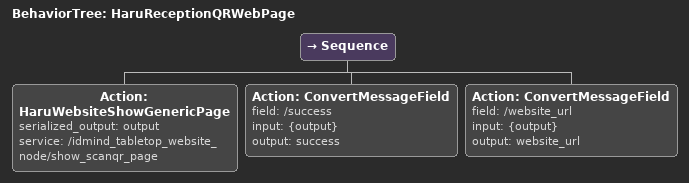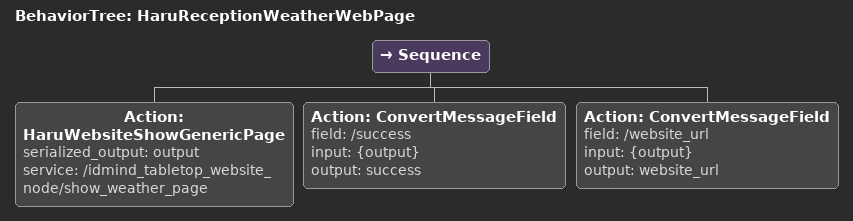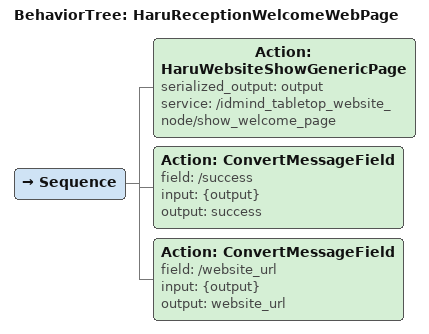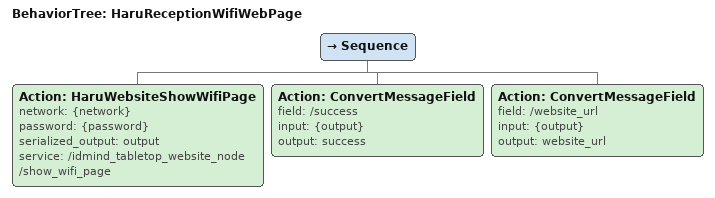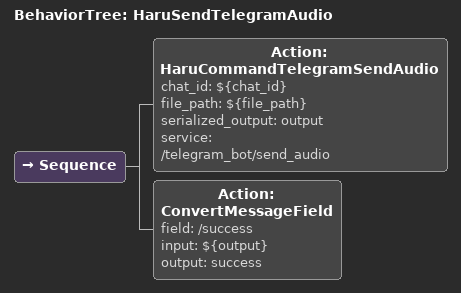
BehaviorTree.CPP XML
<BehaviorTree ID="HaruReceptionQRWebPage">
    <Sequence>
        <Action ID="HaruWebsiteShowGenericPage" serialized_output="output" service="/idmind_tabletop_website_node/show_scanqr_page"/>
        <Action ID="ConvertMessageField" field="/success" input="{output}" output="success"/>
        <Action ID="ConvertMessageField" field="/website_url" input="{output}" output="website_url"/>
    </Sequence>
</BehaviorTree>

<BehaviorTree ID="HaruReceptionWeatherWebPage">
    <Sequence>
        <Action ID="HaruWebsiteShowGenericPage" serialized_output="output" service="/idmind_tabletop_website_node/show_weather_page"/>
        <Action ID="ConvertMessageField" field="/success" input="{output}" output="success"/>
        <Action ID="ConvertMessageField" field="/website_url" input="{output}" output="website_url"/>
    </Sequence>
</BehaviorTree>

<BehaviorTree ID="HaruReceptionWelcomeWebPage">
    <Sequence>
        <Action ID="HaruWebsiteShowGenericPage" serialized_output="output" service="/idmind_tabletop_website_node/show_welcome_page"/>
        <Action ID="ConvertMessageField" field="/success" input="{output}" output="success"/>
        <Action ID="ConvertMessageField" field="/website_url" input="{output}" output="website_url"/>
    </Sequence>
</BehaviorTree>

<BehaviorTree ID="HaruReceptionWifiWebPage">
    <Sequence>
        <Action ID="HaruWebsiteShowWifiPage" network="{network}" password="{password}" serialized_output="output" service="/idmind_tabletop_website_node/show_wifi_page"/>
        <Action ID="ConvertMessageField" field="/success" input="{output}" output="success"/>
        <Action ID="ConvertMessageField" field="/website_url" input="{output}" output="website_url"/>
    </Sequence>
</BehaviorTree>

<BehaviorTree ID="HaruSendTelegramAudio">
    <Sequence>
        <Action ID="HaruCommandTelegramSendAudio" chat_id="${chat_id}" file_path="${file_path}" serialized_output="output" service="/telegram_bot/send_audio"/>
        <Action ID="ConvertMessageField" field="/success" input="${output}" output="success"/>
    </Sequence>
</BehaviorTree>
